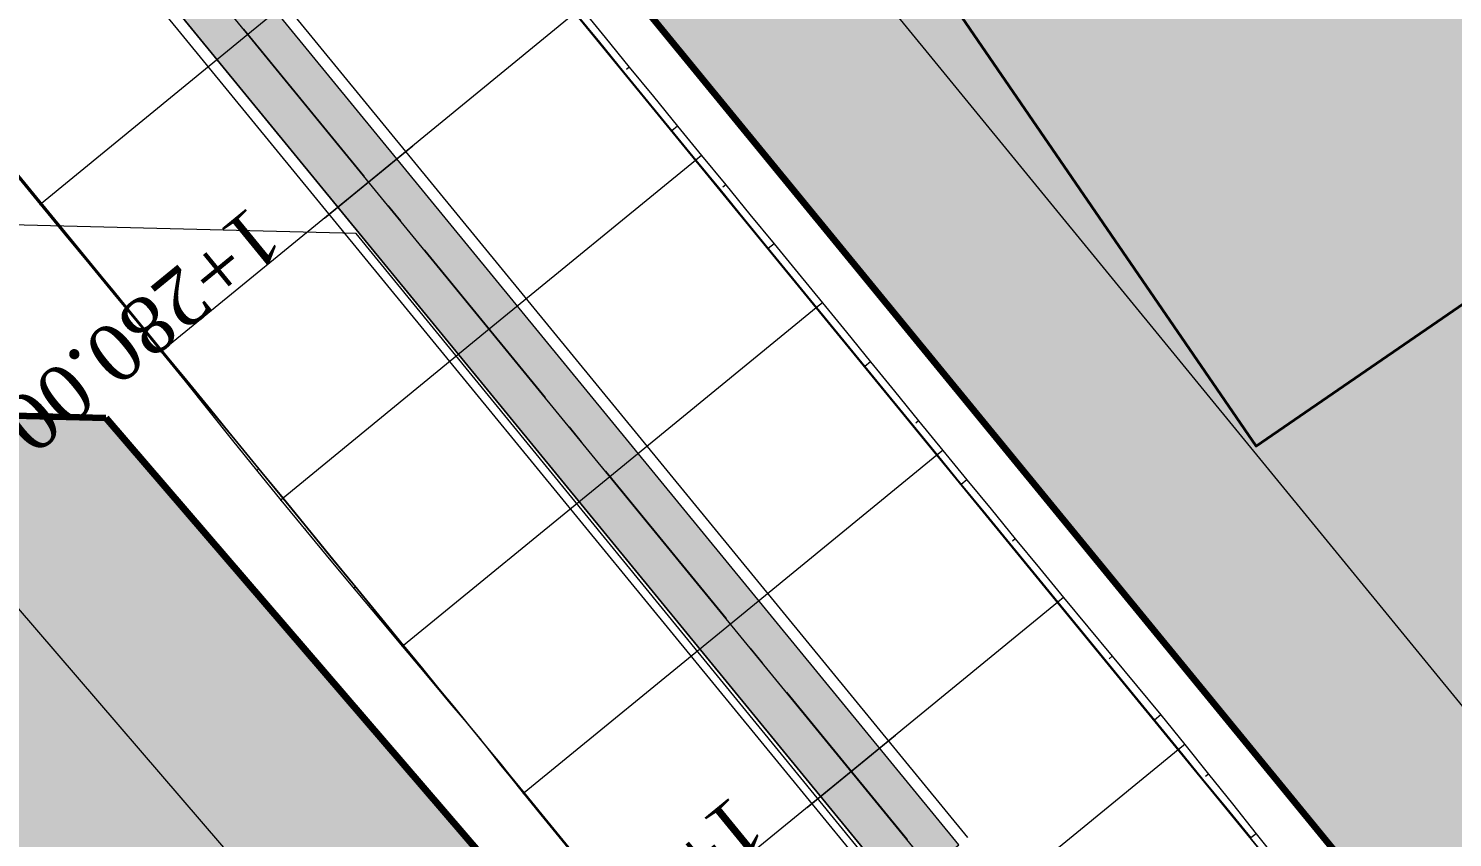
# Model space of a CAD drawing. Header units: metres. Extents: x 478603 to 489313, y 4282657 to 4289463.
# Drawn here: x 479467.51 to 479504.89, y 4287131.65 to 4287152.89 of the extents above; entities that cross this region are included whole.
import ezdxf

# ---------------------------------------------------------------- set-up
doc = ezdxf.new("R2010")
doc.units = ezdxf.units.M
for name, color, linetype, lineweight in [('ADAKENARI', 18, 'Continuous', 0), ('EKS_2', 5, 'Continuous', 0), ('EKSENLER', 3, 'Continuous', 0), ('HAT_ENERJI_NAKIL_HAT', 18, 'Continuous', 0), ('HDA_2', 30, 'Continuous', 0), ('HDO_2', 30, 'Continuous', 0), ('KALDIRIM', 11, 'Continuous', 0), ('KDA_2', 150, 'Continuous', 20), ('KYA_2', 1, 'Continuous', 20), ('KYO_2', 1, 'Continuous', 20), ('P_ALAN', 143, 'Continuous', 0), ('P_U_KNL', 143, 'Continuous', 0), ('PARSEL_ALAN', 254, 'Continuous', 0), ('PARSEL_SERA_ALAN', 9, 'Continuous', 40), ('PL_ALİNMAN', 1, 'Continuous', 0), ('PL_ENKESIT', 1, 'Continuous', 0), ('PL_KM', 4, 'Continuous', 0), ('PL_KMYAZI', 30, 'Continuous', 0), ('RAKORDMAN', 3, 'Continuous', 0), ('SEV_KYA_HDA', 3, 'Continuous', 0), ('SEV_KYO_HDO', 3, 'Continuous', 0), ('SEV_YKA_KDA', 3, 'Continuous', 0), ('SNR_YAPIYAK', 18, 'Continuous', 0), ('YKA_2', 33, 'Continuous', 0), ('YKO_2', 33, 'Continuous', 0), ('YOL_EKSEN', 18, 'Continuous', 0)]:
    doc.layers.add(name, color=color, linetype=linetype, lineweight=lineweight)
doc.styles.get("Standard").update_dxf_attribs({"font": 'times.ttf'})

msp = doc.modelspace()

# ---------------------------------------------------------------- hatches: boundary and pattern name
at = {"layer": 'P_ALAN'}
msp.add_hatch(color=256, dxfattribs=at).paths.add_polyline_path([(479490.388, 4287130.193), (479491.935, 4287131.46), (479423.03, 4287215.575), (479420.744, 4287218.553), (479418.66, 4287221.657), (479416.777, 4287224.887), (479415.102, 4287228.229), (479413.643, 4287231.671), (479412.404, 4287235.198), (479411.728, 4287237.597), (479409.798, 4287237.073), (479410.496, 4287234.595), (479411.777, 4287230.948), (479413.286, 4287227.39), (479415.017, 4287223.934), (479416.964, 4287220.595), (479419.119, 4287217.386), (479421.463, 4287214.332)])
msp.add_hatch(color=256, dxfattribs=at).paths.add_polyline_path([(479490.388, 4287130.193), (479491.935, 4287131.46), (479423.03, 4287215.575), (479420.744, 4287218.553), (479418.66, 4287221.657), (479416.777, 4287224.887), (479415.102, 4287228.229), (479413.643, 4287231.671), (479412.404, 4287235.198), (479411.728, 4287237.597), (479409.798, 4287237.073), (479410.496, 4287234.595), (479411.777, 4287230.948), (479413.286, 4287227.39), (479415.017, 4287223.934), (479416.964, 4287220.595), (479419.119, 4287217.386), (479421.463, 4287214.332)])
at = {"layer": 'PARSEL_ALAN'}
for points in [[(479643.933, 4287398.761), (479817.893, 4287145.197), (479734.475, 4287003.693), (479687.036, 4286923.221), (479673.047, 4286922.158), (479430.429, 4287218.472), (479426.934, 4287224.913), (479426.05, 4287231.313), (479427.413, 4287242.551), (479428.4, 4287247.276), (479432.514, 4287253.457)], [(479399.396, 4286933.725), (479405.087, 4286944.623), (479409.713, 4286953.488), (479425.731, 4286984.146), (479428.506, 4286989.465), (479491.3, 4287110.039), (479490.442, 4287118.342), (479469.544, 4287142.669), (479288.021, 4287147.265), (479271.782, 4287100.283), (479266.555, 4287102.387), (479233.888, 4287039.602), (479214.828, 4286998.397)]]:
    msp.add_hatch(color=256, dxfattribs=at).paths.add_polyline_path(points)
at = {"layer": 'PARSEL_SERA_ALAN'}
msp.add_hatch(color=256, dxfattribs=at).paths.add_polyline_path([(479636.228, 4287387.156), (479642.757, 4287391.636), (479809.646, 4287148.381), (479801.73, 4287142.95), (479804.558, 4287138.827), (479796.642, 4287133.396), (479799.471, 4287129.273), (479791.555, 4287123.842), (479794.383, 4287119.719), (479786.467, 4287114.288), (479789.296, 4287110.165), (479781.38, 4287104.734), (479784.208, 4287100.611), (479776.292, 4287095.18), (479779.121, 4287091.057), (479771.205, 4287085.626), (479774.033, 4287081.503), (479758.201, 4287070.641), (479761.03, 4287066.518), (479753.114, 4287061.087), (479755.942, 4287056.964), (479748.026, 4287051.533), (479750.855, 4287047.41), (479742.939, 4287041.979), (479745.767, 4287037.857), (479737.851, 4287032.426), (479740.68, 4287028.303), (479732.764, 4287022.872), (479735.592, 4287018.749), (479727.676, 4287013.318), (479730.505, 4287009.195), (479722.589, 4287003.764), (479725.417, 4286999.641), (479717.501, 4286994.21), (479720.33, 4286990.087), (479704.498, 4286979.225), (479707.326, 4286975.102), (479699.41, 4286969.671), (479702.239, 4286965.548), (479694.323, 4286960.117), (479697.151, 4286955.994), (479689.235, 4286950.563), (479692.064, 4286946.44), (479684.148, 4286941.009), (479686.976, 4286936.886), (479679.06, 4286931.455), (479650.774, 4286972.685), (479642.858, 4286967.254), (479577.8, 4287062.083), (479569.884, 4287056.652), (479507.654, 4287147.357), (479499.738, 4287141.926), (479434.68, 4287236.755), (479442.596, 4287242.186), (479436.939, 4287250.431)])

# ---------------------------------------------------------------- linework, layer by layer
at = {"layer": 'ADAKENARI', "lineweight": 200}
for p, q in [((479673.047, 4286922.158), (479430.429, 4287218.472)), ((479469.544, 4287142.669), (479490.442, 4287118.342))]:
    msp.add_line(p, q, dxfattribs=at)
at = {"layer": 'ADAKENARI', "lineweight": 100}
msp.add_line((479288.021, 4287147.265), (479469.544, 4287142.669), dxfattribs=at)
at = {"layer": 'EKS_2'}
for p in [(479473.271, 4287152.73, 921.097), (479476.439, 4287148.861, 921.034), (479479.607, 4287144.993, 920.972), (479482.774, 4287141.124, 920.909), (479485.942, 4287137.256, 920.847), (479489.109, 4287133.387, 920.784)]:
    msp.add_point(p, dxfattribs=at)
at = {"layer": 'EKSENLER'}
msp.add_line((479665.104, 4286918.442), (479416.137, 4287222.509), dxfattribs=at)
at = {"layer": 'HAT_ENERJI_NAKIL_HAT'}
for p, q in [((479476.111, 4287147.505), (479276.572, 4287152.557)), ((479620.765, 4286970.532), (479476.111, 4287147.505))]:
    msp.add_line(p, q, dxfattribs=at)
at = {"layer": 'HDA_2'}
msp.add_polyline3d([(479464.047, 4287152.931, 920.982), (479464.68, 4287152.158, 920.969), (479465.314, 4287151.384, 920.957), (479465.947, 4287150.61, 920.944), (479466.581, 4287149.837, 920.932), (479467.214, 4287149.063, 920.919), (479467.848, 4287148.289, 920.907), (479468.481, 4287147.515, 920.894), (479469.115, 4287146.742, 920.882), (479469.748, 4287145.968, 920.869), (479470.382, 4287145.194, 920.857), (479471.015, 4287144.42, 920.844), (479471.649, 4287143.647, 920.832), (479472.282, 4287142.873, 920.819), (479472.916, 4287142.099, 920.807), (479473.549, 4287141.326, 920.794), (479474.183, 4287140.552, 920.782), (479474.816, 4287139.778, 920.769), (479475.45, 4287139.004, 920.757), (479476.083, 4287138.231, 920.744), (479476.717, 4287137.457, 920.732), (479477.35, 4287136.683, 920.719), (479478.838, 4287134.866, 920.799)], dxfattribs=at)
for p in [(479467.848, 4287148.289, 920.907), (479471.015, 4287144.42, 920.844), (479474.183, 4287140.552, 920.782), (479477.35, 4287136.683, 920.719)]:
    msp.add_point(p, dxfattribs=at)
at = {"layer": 'HDO_2'}
msp.add_polyline3d([(479481.863, 4287153.302, 920.844), (479482.496, 4287152.529, 920.832), (479483.13, 4287151.755, 920.819), (479483.763, 4287150.981, 920.807), (479484.397, 4287150.208, 920.794), (479485.031, 4287149.434, 920.782), (479485.664, 4287148.66, 920.769), (479486.298, 4287147.886, 920.757), (479486.931, 4287147.113, 920.744), (479487.565, 4287146.339, 920.732), (479488.198, 4287145.565, 920.719), (479488.832, 4287144.791, 920.707), (479489.465, 4287144.018, 920.694), (479490.099, 4287143.244, 920.682), (479490.732, 4287142.47, 920.669), (479491.366, 4287141.697, 920.657), (479491.999, 4287140.923, 920.644), (479492.633, 4287140.149, 920.632), (479493.266, 4287139.375, 920.619), (479493.9, 4287138.602, 920.607), (479494.533, 4287137.828, 920.594), (479495.167, 4287137.054, 920.582), (479495.8, 4287136.28, 920.569), (479496.434, 4287135.507, 920.557), (479497.067, 4287134.733, 920.544), (479497.701, 4287133.959, 920.532), (479498.334, 4287133.186, 920.519), (479498.968, 4287132.412, 920.507), (479499.601, 4287131.638, 920.494)], dxfattribs=at)
for p in [(479485.031, 4287149.434, 920.782), (479488.198, 4287145.565, 920.719), (479491.366, 4287141.697, 920.657), (479494.533, 4287137.828, 920.594), (479497.701, 4287133.959, 920.532)]:
    msp.add_point(p, dxfattribs=at)
at = {"layer": 'KALDIRIM'}
for p, q in [((479399.105, 4287232.261), (479490.481, 4287120.663)), ((479670.52, 4286922.876), (479428.912, 4287217.957))]:
    msp.add_line(p, q, dxfattribs=at)
at = {"layer": 'KDA_2'}
msp.add_polyline3d([(479479.314, 4287134.301, 920.731), (479479.507, 4287134.057, 920.646), (479479.703, 4287133.809, 920.56), (479479.914, 4287133.544, 920.469), (479480.16, 4287133.235, 920.362), (479480.507, 4287132.805, 920.212), (479481.037, 4287132.154, 920.167), (479481.666, 4287131.382, 920.112)], dxfattribs=at)
msp.add_point((479480.507, 4287132.805, 920.212), dxfattribs=at)
at = {"layer": 'KYA_2'}
msp.add_polyline3d([(479467.184, 4287149.038, 921.299), (479467.819, 4287148.266, 921.279), (479468.455, 4287147.493, 921.246), (479469.091, 4287146.721, 921.213), (479469.727, 4287145.949, 921.18), (479470.363, 4287145.177, 921.147), (479470.994, 4287144.403, 921.114), (479471.62, 4287143.628, 921.184), (479472.243, 4287142.852, 921.253), (479472.866, 4287142.074, 921.323), (479473.493, 4287141.295, 921.393), (479474.13, 4287140.509, 921.464), (479474.786, 4287139.712, 921.372), (479475.451, 4287138.912, 921.279), (479476.111, 4287138.12, 921.187), (479476.75, 4287137.355, 921.099), (479477.327, 4287136.664, 921.018), (479477.791, 4287136.111, 920.951), (479478.194, 4287135.632, 920.893), (479478.574, 4287135.181, 920.838), (479478.945, 4287134.739, 920.784), (479479.314, 4287134.301, 920.731)], dxfattribs=at)
for p in [(479467.819, 4287148.266, 921.279), (479470.994, 4287144.403, 921.114), (479474.13, 4287140.509, 921.464), (479477.327, 4287136.664, 921.018)]:
    msp.add_point(p, dxfattribs=at)
at = {"layer": 'KYO_2'}
msp.add_polyline3d([(479482.017, 4287153.428, 922.831), (479482.65, 4287152.654, 922.811), (479483.283, 4287151.88, 922.792), (479483.915, 4287151.106, 922.772), (479484.548, 4287150.331, 922.753), (479485.182, 4287149.557, 922.733), (479485.815, 4287148.784, 922.725), (479486.449, 4287148.011, 922.717), (479487.084, 4287147.237, 922.709), (479487.717, 4287146.464, 922.701), (479488.351, 4287145.69, 922.693), (479488.983, 4287144.915, 922.659), (479489.615, 4287144.14, 922.625), (479490.246, 4287143.365, 922.591), (479490.878, 4287142.589, 922.557), (479491.51, 4287141.815, 922.524), (479492.144, 4287141.041, 922.527), (479492.778, 4287140.268, 922.531), (479493.413, 4287139.496, 922.535), (479494.048, 4287138.723, 922.539), (479494.684, 4287137.951, 922.543), (479495.321, 4287137.181, 922.566), (479495.959, 4287136.41, 922.59), (479496.596, 4287135.64, 922.614), (479497.233, 4287134.868, 922.638), (479497.866, 4287134.094, 922.661), (479498.492, 4287133.315, 922.519), (479499.116, 4287132.533, 922.377), (479499.738, 4287131.75, 922.235), (479500.36, 4287130.967, 922.093)], dxfattribs=at)
for p in [(479485.182, 4287149.557, 922.733), (479488.351, 4287145.69, 922.693), (479491.51, 4287141.815, 922.524), (479494.684, 4287137.951, 922.543), (479497.866, 4287134.094, 922.661)]:
    msp.add_point(p, dxfattribs=at)
at = {"layer": 'P_ALAN'}
for points in [[(479490.388, 4287130.193, 0), (479491.935, 4287131.46, 342.223), (479423.03, 4287215.575, 0), (479420.744, 4287218.553, 0), (479418.66, 4287221.657, 0), (479416.777, 4287224.887, 0), (479415.102, 4287228.229, 0), (479413.643, 4287231.671, 0), (479412.404, 4287235.198, 0), (479411.728, 4287237.597, 0), (479409.798, 4287237.073, 0), (479410.496, 4287234.595, 0), (479411.777, 4287230.948, 0), (479413.286, 4287227.39, 0), (479415.017, 4287223.934, 0), (479416.964, 4287220.595, 0), (479419.119, 4287217.386, 0), (479421.463, 4287214.332, 0), (479490.388, 4287130.193, 0)], [(479490.388, 4287130.193, 0), (479491.935, 4287131.46, 0), (479423.03, 4287215.575, 0), (479420.744, 4287218.553, 0), (479418.66, 4287221.657, 0), (479416.777, 4287224.887, 0), (479415.102, 4287228.229, 0), (479413.643, 4287231.671, 0), (479412.404, 4287235.198, 0), (479411.728, 4287237.597, 0), (479409.798, 4287237.073, 0), (479410.496, 4287234.595, 0), (479411.777, 4287230.948, 0), (479413.286, 4287227.39, 0), (479415.017, 4287223.934, 0), (479416.964, 4287220.595, 0), (479419.119, 4287217.386, 0), (479421.463, 4287214.332, 0), (479490.388, 4287130.193, 0)], [(479490.388, 4287130.193, 0), (479491.935, 4287131.46, 342.223), (479423.03, 4287215.575, 0), (479420.744, 4287218.553, 0), (479418.66, 4287221.657, 0), (479416.777, 4287224.887, 0), (479415.102, 4287228.229, 0), (479413.643, 4287231.671, 0), (479412.404, 4287235.198, 0), (479411.728, 4287237.597, 0), (479409.798, 4287237.073, 0), (479410.496, 4287234.595, 0), (479411.777, 4287230.948, 0), (479413.286, 4287227.39, 0), (479415.017, 4287223.934, 0), (479416.964, 4287220.595, 0), (479419.119, 4287217.386, 0), (479421.463, 4287214.332, 0), (479490.388, 4287130.193, 0)], [(479490.388, 4287130.193, 0), (479491.935, 4287131.46, 0), (479423.03, 4287215.575, 0), (479420.744, 4287218.553, 0), (479418.66, 4287221.657, 0), (479416.777, 4287224.887, 0), (479415.102, 4287228.229, 0), (479413.643, 4287231.671, 0), (479412.404, 4287235.198, 0), (479411.728, 4287237.597, 0), (479409.798, 4287237.073, 0), (479410.496, 4287234.595, 0), (479411.777, 4287230.948, 0), (479413.286, 4287227.39, 0), (479415.017, 4287223.934, 0), (479416.964, 4287220.595, 0), (479419.119, 4287217.386, 0), (479421.463, 4287214.332, 0), (479490.388, 4287130.193, 0)]]:
    msp.add_polyline3d(points, close=True, dxfattribs=at)
at = {"layer": 'P_U_KNL'}
for points in [[(479491.935, 4287131.46, 0), (479423.03, 4287215.575, 0), (479420.744, 4287218.553, 0), (479418.66, 4287221.657, 0), (479416.777, 4287224.887, 0), (479415.102, 4287228.229, 0), (479413.643, 4287231.671, 0), (479412.404, 4287235.198, 0), (479411.728, 4287237.597, 0)], [(479492.167, 4287131.65, 0), (479423.265, 4287215.761, 0), (479420.988, 4287218.728, 0), (479418.915, 4287221.816, 0), (479417.041, 4287225.029, 0), (479415.375, 4287228.355, 0), (479413.923, 4287231.779, 0), (479412.69, 4287235.288, 0), (479412.018, 4287237.675, 0)], [(479490.156, 4287130.003, 0), (479421.228, 4287214.146, 0), (479418.875, 4287217.211, 0), (479416.71, 4287220.436, 0), (479414.754, 4287223.791, 0), (479413.013, 4287227.264, 0), (479411.497, 4287230.84, 0), (479410.21, 4287234.504, 0), (479409.509, 4287236.994, 0)], [(479490.388, 4287130.193, 0), (479421.463, 4287214.332, 0), (479419.119, 4287217.386, 0), (479416.964, 4287220.595, 0), (479415.017, 4287223.934, 0), (479413.286, 4287227.39, 0), (479411.777, 4287230.948, 0), (479410.496, 4287234.595, 0), (479409.798, 4287237.073, 0)]]:
    msp.add_polyline3d(points, dxfattribs=at)
at = {"layer": 'PARSEL_ALAN'}
for points in [[(479643.933, 4287398.761, 927.06), (479817.893, 4287145.197, 932.321), (479734.475, 4287003.693, 930.586), (479687.036, 4286923.221, 931.899), (479673.047, 4286922.158, 931.524), (479430.429, 4287218.472, 921.012), (479426.934, 4287224.913, 920.711), (479426.05, 4287231.313, 920.456), (479427.413, 4287242.551, 919.643), (479428.4, 4287247.276, 919.202), (479432.514, 4287253.457, 918.591), (479643.933, 4287398.761, 927.06)], [(479643.933, 4287398.761, 0), (479817.893, 4287145.197, 0), (479734.475, 4287003.693, 0), (479687.036, 4286923.221, 0), (479673.047, 4286922.158, 0), (479430.429, 4287218.472, 0), (479426.934, 4287224.913, 0), (479426.05, 4287231.313, 0), (479427.413, 4287242.551, 0), (479428.4, 4287247.276, 0), (479432.514, 4287253.457, 0), (479643.933, 4287398.761, 0)], [(479399.396, 4286933.725, 924.042), (479405.087, 4286944.623, 923.531), (479409.713, 4286953.488, 923.031), (479425.731, 4286984.146, 923.714), (479428.506, 4286989.465, 923.939), (479491.3, 4287110.039, 918.161), (479490.442, 4287118.342, 919.385), (479469.544, 4287142.669, 921.125), (479288.021, 4287147.265, 904.226), (479271.782, 4287100.283, 902.746), (479266.555, 4287102.387, 902.412), (479233.888, 4287039.602, 901.233), (479214.828, 4286998.397, 900.827), (479399.396, 4286933.725, 924.042)], [(479399.396, 4286933.725, 0), (479405.087, 4286944.623, 0), (479409.713, 4286953.488, 0), (479425.731, 4286984.146, 0), (479428.506, 4286989.465, 0), (479491.3, 4287110.039, 0), (479490.442, 4287118.342, 0), (479469.544, 4287142.669, 0), (479288.021, 4287147.265, 0), (479271.782, 4287100.283, 0), (479266.555, 4287102.387, 0), (479233.888, 4287039.602, 0), (479214.828, 4286998.397, 0), (479399.396, 4286933.725, 0)]]:
    msp.add_polyline3d(points, close=True, dxfattribs=at)
at = {"layer": 'PARSEL_SERA_ALAN'}
msp.add_polyline3d([(479642.858, 4286967.254, 0), (479577.8, 4287062.083, 0), (479569.884, 4287056.652, 0), (479507.654, 4287147.357, 0), (479499.738, 4287141.926, 0), (479434.68, 4287236.755, 0), (479442.596, 4287242.186, 0), (479436.939, 4287250.431, 0), (479636.228, 4287387.156, 0)], dxfattribs=at)
msp.add_polyline3d([(479642.858, 4286967.254, 0), (479577.8, 4287062.083, 0), (479569.884, 4287056.652, 0), (479507.654, 4287147.357, 0), (479499.738, 4287141.926, 0), (479434.68, 4287236.755, 0), (479442.596, 4287242.186, 0), (479436.939, 4287250.431, 0), (479636.228, 4287387.156, 0)], dxfattribs=at)
at = {"layer": 'PL_ALİNMAN'}
for p, q in [((479473.154, 4287152.874), (479476.321, 4287149.005)), ((479476.955, 4287148.232), (479477.272, 4287147.845)), ((479477.905, 4287147.071), (479481.073, 4287143.202)), ((479481.706, 4287142.429), (479482.023, 4287142.042)), ((479482.656, 4287141.268), (479485.824, 4287137.399)), ((479486.458, 4287136.626), (479486.774, 4287136.239)), ((479487.408, 4287135.465), (479490.575, 4287131.597))]:
    msp.add_line(p, q, dxfattribs=at)
at = {"layer": 'PL_ENKESIT'}
for points in [[(479478.846, 4287157.294, 922.851), (479478.695, 4287157.171, 920.907), (479478.688, 4287157.165, 920.957), (479473.271, 4287152.73, 921.097), (479467.855, 4287148.295, 920.957), (479467.848, 4287148.289, 920.907), (479467.819, 4287148.266, 921.279)], [(479482.017, 4287153.428, 922.831), (479481.863, 4287153.302, 920.844), (479481.855, 4287153.296, 920.894), (479476.439, 4287148.861, 921.034), (479471.023, 4287144.427, 920.894), (479471.015, 4287144.42, 920.844), (479470.994, 4287144.403, 921.114)], [(479485.182, 4287149.557, 922.733), (479485.031, 4287149.434, 920.782), (479485.023, 4287149.427, 920.832), (479479.607, 4287144.993, 920.972), (479474.191, 4287140.558, 920.832), (479474.183, 4287140.552, 920.782), (479474.13, 4287140.509, 921.464)], [(479488.351, 4287145.69, 922.693), (479488.198, 4287145.565, 920.719), (479488.19, 4287145.559, 920.769), (479482.774, 4287141.124, 920.909), (479477.358, 4287136.69, 920.769), (479477.35, 4287136.683, 920.719), (479477.327, 4287136.664, 921.018)], [(479491.51, 4287141.815, 922.524), (479491.366, 4287141.697, 920.657), (479491.358, 4287141.69, 920.707), (479485.942, 4287137.256, 920.847), (479480.526, 4287132.821, 920.707), (479480.507, 4287132.805, 920.212)], [(479494.684, 4287137.951, 922.543), (479494.533, 4287137.828, 920.594), (479494.526, 4287137.822, 920.644), (479489.109, 4287133.387, 920.784), (479483.693, 4287128.952, 920.644), (479483.666, 4287128.93, 919.94)], [(479497.866, 4287134.094, 922.661), (479497.701, 4287133.959, 920.532), (479497.693, 4287133.953, 920.582), (479492.277, 4287129.518, 920.722), (479486.861, 4287125.084, 920.582), (479486.825, 4287125.054, 919.642)]]:
    msp.add_polyline3d(points, dxfattribs=at)
at = {"layer": 'PL_KM'}
for p, q in [((479475.278, 4287147.911), (479477.6, 4287149.812)), ((479487.949, 4287132.437), (479490.27, 4287134.337))]:
    msp.add_line(p, q, dxfattribs=at)
at = {"layer": 'RAKORDMAN'}
for p, q in [((479428.912, 4287217.957, 800.112), (479510.059, 4287118.85, 918.546)), ((479439.971, 4287182.351, 870.6), (479475.886, 4287138.487, 919.859)), ((479475.886, 4287138.487, 919.859), (479490.526, 4287120.607, 918.889))]:
    msp.add_line(p, q, dxfattribs=at)
msp.add_point((479475.886, 4287138.487, 919.859), dxfattribs=at)
at = {"layer": 'SEV_KYA_HDA'}
for p, q in [((479468.454, 4287147.494, 921.246), (479468.481, 4287147.515, 920.894)), ((479469.727, 4287145.95, 921.18), (479469.737, 4287145.959, 921.025)), ((479470.994, 4287144.403, 921.114), (479471.015, 4287144.42, 920.844)), ((479472.248, 4287142.845, 921.254), (479472.265, 4287142.859, 921.037)), ((479473.5, 4287141.285, 921.394), (479473.549, 4287141.326, 920.794)), ((479474.766, 4287139.737, 921.375), (479474.791, 4287139.757, 921.072)), ((479476.045, 4287138.199, 921.197), (479476.083, 4287138.231, 920.744)), ((479477.327, 4287136.664, 921.018), (479477.339, 4287136.674, 920.869)), ((479478.614, 4287135.133, 920.832), (479478.617, 4287135.136, 920.787))]:
    msp.add_line(p, q, dxfattribs=at)
at = {"layer": 'SEV_KYO_HDO'}
for p, q in [((479483.283, 4287151.88, 922.792), (479483.206, 4287151.817, 921.805)), ((479484.548, 4287150.331, 922.753), (479484.397, 4287150.208, 920.794)), ((479485.815, 4287148.784, 922.725), (479485.74, 4287148.722, 921.747)), ((479487.084, 4287147.237, 922.709), (479486.931, 4287147.113, 920.744)), ((479488.351, 4287145.69, 922.693), (479488.274, 4287145.628, 921.706)), ((479489.615, 4287144.14, 922.625), (479489.465, 4287144.018, 920.694)), ((479490.878, 4287142.589, 922.557), (479490.805, 4287142.53, 921.613)), ((479492.144, 4287141.041, 922.527), (479491.999, 4287140.923, 920.644)), ((479493.413, 4287139.496, 922.535), (479493.34, 4287139.435, 921.577)), ((479494.684, 4287137.951, 922.543), (479494.533, 4287137.828, 920.594)), ((479495.959, 4287136.41, 922.59), (479495.88, 4287136.345, 921.58)), ((479497.233, 4287134.868, 922.638), (479497.067, 4287134.733, 920.544)), ((479498.492, 4287133.315, 922.519), (479498.413, 4287133.25, 921.519)), ((479499.738, 4287131.75, 922.235), (479499.601, 4287131.638, 920.494))]:
    msp.add_line(p, q, dxfattribs=at)
at = {"layer": 'SEV_YKA_KDA'}
for p, q in [((479479.892, 4287133.595, 920.719), (479479.886, 4287133.59, 920.601)), ((479481.159, 4287132.047, 920.694), (479481.138, 4287132.03, 920.158))]:
    msp.add_line(p, q, dxfattribs=at)
at = {"layer": 'SNR_YAPIYAK'}
for p, q in [((479434.598, 4287221.273, 912.337), (479675.266, 4286927.341, 912.337)), ((479485.629, 4287116.271, 900.827), (479467.198, 4287137.727, 900.827))]:
    msp.add_line(p, q, dxfattribs=at)
at = {"layer": 'YKA_2'}
msp.add_polyline3d([(479467.222, 4287149.069, 920.969), (479467.855, 4287148.295, 920.957), (479468.489, 4287147.521, 920.944), (479469.123, 4287146.747, 920.932), (479469.757, 4287145.973, 920.919), (479470.39, 4287145.2, 920.907), (479471.023, 4287144.427, 920.894), (479471.655, 4287143.655, 920.882), (479472.286, 4287142.885, 920.869), (479472.917, 4287142.113, 920.857), (479473.551, 4287141.339, 920.844), (479474.191, 4287140.558, 920.832), (479474.841, 4287139.764, 920.819), (479475.494, 4287138.966, 920.806), (479476.144, 4287138.173, 920.793), (479476.776, 4287137.401, 920.781), (479477.358, 4287136.69, 920.769), (479477.849, 4287136.091, 920.759), (479478.285, 4287135.558, 920.751), (479478.69, 4287135.063, 920.743), (479479.052, 4287134.62, 920.736), (479479.314, 4287134.301, 920.731), (479479.392, 4287134.206, 920.731), (479479.374, 4287134.227, 920.731), (479479.328, 4287134.283, 920.731), (479479.292, 4287134.327, 920.731), (479479.314, 4287134.301, 920.731), (479479.447, 4287134.138, 920.728), (479479.646, 4287133.895, 920.724), (479479.88, 4287133.609, 920.719), (479480.156, 4287133.272, 920.714), (479480.526, 4287132.821, 920.707), (479481.066, 4287132.161, 920.696), (479481.697, 4287131.391, 920.683)], dxfattribs=at)
for p in [(479467.855, 4287148.295, 920.957), (479471.023, 4287144.427, 920.894), (479474.191, 4287140.558, 920.832), (479477.358, 4287136.69, 920.769), (479480.526, 4287132.821, 920.707)]:
    msp.add_point(p, dxfattribs=at)
at = {"layer": 'YKO_2'}
msp.add_polyline3d([(479481.855, 4287153.296, 920.894), (479482.489, 4287152.522, 920.882), (479483.122, 4287151.749, 920.869), (479483.756, 4287150.975, 920.857), (479484.389, 4287150.201, 920.844), (479485.023, 4287149.427, 920.832), (479485.656, 4287148.654, 920.819), (479486.29, 4287147.88, 920.807), (479486.923, 4287147.106, 920.794), (479487.557, 4287146.333, 920.782), (479488.19, 4287145.559, 920.769), (479488.824, 4287144.785, 920.757), (479489.457, 4287144.011, 920.744), (479490.091, 4287143.238, 920.732), (479490.724, 4287142.464, 920.719), (479491.358, 4287141.69, 920.707), (479491.991, 4287140.916, 920.694), (479492.625, 4287140.143, 920.682), (479493.259, 4287139.369, 920.669), (479493.892, 4287138.595, 920.657), (479494.526, 4287137.822, 920.644), (479495.159, 4287137.048, 920.632), (479495.793, 4287136.274, 920.619), (479496.426, 4287135.5, 920.607), (479497.06, 4287134.727, 920.594), (479497.693, 4287133.953, 920.582), (479498.327, 4287133.179, 920.569), (479498.96, 4287132.405, 920.557), (479499.594, 4287131.632, 920.544)], dxfattribs=at)
for p in [(479485.023, 4287149.427, 920.832), (479488.19, 4287145.559, 920.769), (479491.358, 4287141.69, 920.707), (479494.526, 4287137.822, 920.644), (479497.693, 4287133.953, 920.582)]:
    msp.add_point(p, dxfattribs=at)
at = {"layer": 'YOL_EKSEN'}
msp.add_line((479469.544, 4287142.669), (479288.021, 4287147.265), dxfattribs=at)

# ---------------------------------------------------------------- texts
at = {"layer": 'PL_KMYAZI'}
for s, p in [('1+280.00', (479473.361, 4287148.28)), ('1+300.00', (479486.031, 4287132.805))]:
    msp.add_text(s, height=1.5, rotation=219.3102, dxfattribs=at).set_placement(p)

doc.saveas('drawing.dxf')
